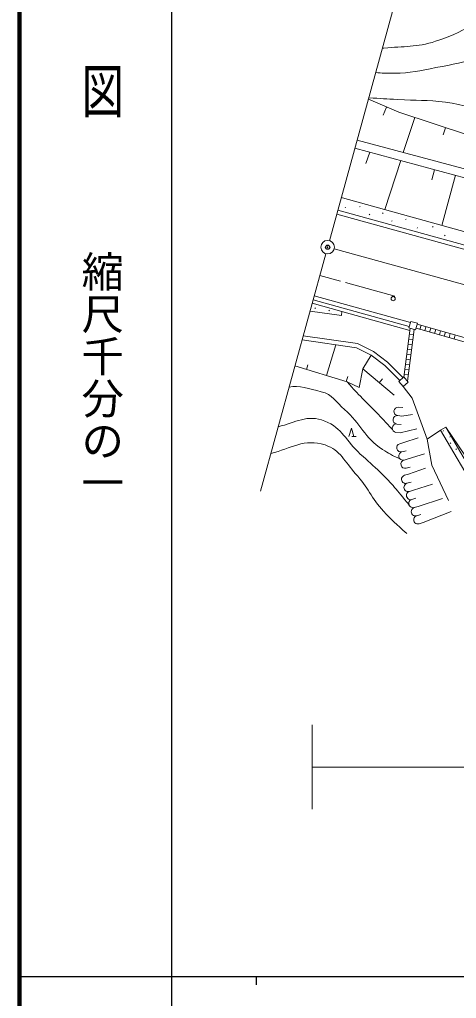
# Model space of a CAD drawing. Units: millimetres, scale not verified. Extents: x 40000 to 680000, y 20000 to 380000.
# Drawn here: x 40000 to 91709, y 202409 to 318358 of the extents above; entities that cross this region are included whole.
import ezdxf
from ezdxf.enums import TextEntityAlignment as Align

# ---------------------------------------------------------------- set-up
doc = ezdxf.new("R2010")
doc.units = ezdxf.units.MM
doc.header["$LTSCALE"] = 1000
doc.header["$PDMODE"] = 32
doc.header["$PDSIZE"] = 500
for name, color, linetype, lineweight in [('M-BGD-RSTR', 7, 'Continuous', 13), ('M-TTL', 2, 'Continuous', 140), ('M-TTL-BAND', 7, 'Continuous', 25)]:
    doc.layers.add(name, color=color, linetype=linetype, lineweight=lineweight)
doc.layers.add('M-OTRS', color=6, linetype='Continuous')
doc.styles.add('@ＭＳ ゴシック', font='')
doc.styles.get('@ＭＳ ゴシック').set_extended_font_data('@MS Gothic')

msp = doc.modelspace()

# ---------------------------------------------------------------- linework, layer by layer
at = {"layer": 'M-BGD-RSTR'}
for p, q in [((87078, 329970), (76675, 292167)), ((84884, 307384), (81286, 308921)), ((83445, 307999), (83030, 307027)), ((93247, 304623), (84884, 307384)), ((86770, 306761), (85401, 302616)), ((90433, 305552), (90150, 304696)), ((79954, 304083), (96012, 299758)), ((79689, 303119), (95937, 298743)), ((81454, 302643), (80975, 301296)), ((85125, 301655), (83231, 295848)), ((89117, 300579), (88792, 299370)), ((91588, 299914), (89989, 293977)), ((78081, 297275), (78233, 297232)), ((78233, 297232), (94267, 292792)), ((103676, 288616), (77674, 295798)), ((78527, 296054), (78598, 296124)), ((80225, 296160), (80297, 296230)), ((103543, 288135), (77542, 295316)), ((81379, 295219), (81450, 295289)), ((82976, 295385), (83048, 295455)), ((84038, 294462), (84109, 294532)), ((85686, 294658), (85758, 294728)), ((87044, 293642), (87116, 293712)), ((88885, 293767), (88956, 293837)), ((90295, 292740), (90366, 292810)), ((77234, 291183), (169918, 265641)), ((76251, 290624), (68505, 262479)), ((75545, 288061), (77996, 287381)), ((84432, 285584), (78574, 287220)), ((86269, 282477), (74877, 285632)), ((74641, 284777), (78142, 283788)), ((78142, 283788), (74641, 284777)), ((86134, 281995), (74744, 285150)), ((74942, 284132), (75014, 284202)), ((78105, 283287), (74378, 283821)), ((76597, 283849), (76668, 283918)), ((78142, 283788), (78105, 283287)), ((78142, 283788), (86188, 281534)), ((85490, 276009), (86222, 281800)), ((86090, 281837), (86306, 282607)), ((86883, 281615), (86090, 281837)), ((87098, 282385), (86306, 282607)), ((86883, 281615), (87098, 282385)), ((86933, 281789), (94508, 279653)), ((94626, 280139), (87068, 282269)), ((87387, 281661), (87523, 282141)), ((87965, 281498), (88100, 281979)), ((88542, 281335), (88678, 281816)), ((73578, 280913), (80016, 279977)), ((85931, 275513), (86709, 281663)), ((86629, 281037), (86134, 281100)), ((89120, 281172), (89255, 281653)), ((89697, 281009), (89833, 281490)), ((90275, 280846), (90410, 281327)), ((90852, 280684), (90988, 281164)), ((91430, 280521), (91565, 281002)), ((73444, 280427), (79864, 279494)), ((76327, 276194), (77447, 279845)), ((79864, 279494), (81632, 278605)), ((80016, 279977), (81899, 279030)), ((86479, 279846), (85983, 279909)), ((86554, 280442), (86058, 280504)), ((80624, 276983), (81632, 278605)), ((81632, 278605), (83217, 277391)), ((81899, 279030), (83547, 277769)), ((86328, 278656), (85832, 278719)), ((86403, 279251), (85908, 279314)), ((72595, 277339), (78779, 275441)), ((73969, 276917), (74132, 277448)), ((83217, 277391), (85004, 275610)), ((83547, 277769), (85378, 275943)), ((86178, 277465), (85682, 277528)), ((86253, 278061), (85757, 278123)), ((78661, 275477), (78840, 276060)), ((80217, 274763), (80624, 276983)), ((84333, 273861), (80624, 276983)), ((84876, 275496), (85473, 276028)), ((85473, 276028), (86015, 275419)), ((86027, 276275), (85531, 276338)), ((86102, 276870), (85606, 276933)), ((78779, 275441), (80217, 274763)), ((82566, 275348), (82952, 275806)), ((84876, 275496), (85418, 274887)), ((85418, 274887), (86015, 275419)), ((85418, 274887), (86482, 273524)), ((88236, 268670), (86482, 273524)), ((84762, 271446), (85259, 271393)), ((84868, 272441), (85365, 272388)), ((85259, 271393), (86501, 271564)), ((84656, 270452), (85153, 270399)), ((78981, 268957), (79281, 269957)), ((79281, 269957), (79581, 268957)), ((84550, 269458), (85047, 269405)), ((85047, 269405), (87026, 269879)), ((88236, 268670), (89839, 269723)), ((90444, 270076), (89839, 269723)), ((89839, 269723), (94440, 261844)), ((90127, 269597), (90198, 269667)), ((90444, 270076), (95045, 262197)), ((95574, 262489), (90444, 270076)), ((79331, 268957), (79831, 268957)), ((85013, 268122), (85497, 268246)), ((85497, 268246), (87165, 268820)), ((88793, 265577), (88236, 268670)), ((90912, 268891), (90984, 268960)), ((90961, 268160), (91033, 268230)), ((85262, 267153), (85746, 267278)), ((85995, 266309), (87934, 266908)), ((91634, 267436), (91705, 267506)), ((85510, 266185), (85995, 266309)), ((90771, 261399), (88793, 265577)), ((85571, 264383), (86050, 264526)), ((85759, 265216), (86243, 265340)), ((86050, 264526), (88058, 265225)), ((85858, 263425), (86337, 263568)), ((86624, 262610), (88895, 263331)), ((86145, 262467), (86624, 262610)), ((86432, 261509), (86911, 261652)), ((87197, 260694), (90080, 261640)), ((86718, 260551), (87197, 260694)), ((87005, 259593), (87484, 259736)), ((87771, 258778), (91083, 260083)), ((87292, 258635), (87771, 258778)), ((74641, 234821), (74641, 224821)), ((74641, 229821), (132132, 229821))]:
    msp.add_line(p, q, dxfattribs=at)
for centre, radius in [((76463, 291396), 800), ((84223, 285305), 250)]:
    msp.add_circle(centre, radius, dxfattribs=at)
for centre, start, end in [((84709, 270949), 83.91325, 263.91325), ((84815, 271943), 83.91325, 263.91325), ((84603, 269955), 83.91325, 263.91325), ((85137, 267637), 104.40837, 284.40837), ((85386, 266669), 104.40837, 284.40837), ((85635, 265700), 104.40837, 284.40837), ((85715, 263904), 106.66525, 286.66525), ((86001, 262946), 106.66525, 286.66525), ((86288, 261988), 106.66525, 286.66525), ((86575, 261030), 106.66525, 286.66525), ((86862, 260072), 106.66525, 286.66525), ((87149, 259114), 106.66525, 286.66525)]:
    msp.add_arc(centre, 500, start, end, dxfattribs=at)
for points, knots in [([(82944, 314946), (83006, 314952), (83069, 314959), (83135, 314966), (85532, 315217), (86955, 315053), (89251, 315786), (91049, 316361), (91775, 316716), (93649, 317791)], [0, 0, 0, 0, 1, 1, 1, 2, 2, 2, 3, 3, 3, 3]), ([(82156, 312085), (82880, 312011), (83431, 311995), (84343, 311999), (86284, 312008), (87359, 312305), (89267, 312663), (91372, 313059), (92568, 313264), (94603, 313933), (95848, 314341), (96294, 314497), (97744, 315106)], [0, 0, 0, 0, 1, 1, 1, 2, 2, 2, 3, 3, 3, 4, 4, 4, 4]), ([(81335, 309100), (82827, 309000), (83366, 308966), (84761, 308882), (86971, 308748), (88222, 308842), (90420, 308576), (92660, 308304), (93856, 307623), (96113, 307589), (98588, 307551), (99955, 308017), (102386, 308485), (104781, 308945), (106198, 309052), (108440, 310012), (108990, 310248), (109418, 310439), (109818, 310636)], [0, 0, 0, 0, 1, 1, 1, 2, 2, 2, 3, 3, 3, 4, 4, 4, 5, 5, 5, 6, 6, 6, 6]), ([(71895, 274796), (73067, 275133), (74282, 274594), (75709, 274272), (77032, 273974), (77436, 273044), (78467, 272164), (80400, 270515), (80799, 268804), (82948, 267450), (83724, 266961), (84052, 266736), (85015, 266334)], [0, 0, 0, 0, 1, 1, 1, 2, 2, 2, 3, 3, 3, 4, 4, 4, 4]), ([(78779, 275441), (79646, 274480), (79874, 274224), (80601, 273468), (81217, 272827), (81586, 272492), (82204, 271853), (82972, 271060), (83211, 270793), (84132, 269787)], [0, 0, 0, 0, 1, 1, 1, 2, 2, 2, 3, 3, 3, 3]), ([(70610, 270126), (72623, 270613), (74082, 271647), (76129, 270805), (78201, 269953), (78674, 268408), (80322, 266891), (81262, 266026), (81829, 265585), (82740, 264691), (84161, 263295), (84586, 262719), (86105, 260859)], [0, 0, 0, 0, 1, 1, 1, 2, 2, 2, 3, 3, 3, 4, 4, 4, 4]), ([(69734, 266943), (72102, 267573), (73716, 268776), (76162, 267965), (78005, 267353), (78461, 265979), (79781, 264554), (81252, 262965), (81620, 261696), (83094, 260110), (84104, 259023), (84507, 258632), (85844, 257488)], [0, 0, 0, 0, 1, 1, 1, 2, 2, 2, 3, 3, 3, 4, 4, 4, 4])]:
    msp.add_open_spline(points, degree=3, knots=knots, dxfattribs=at)
at = {"layer": 'M-OTRS'}
msp.add_point((76463, 291396), dxfattribs=at)
at = {"layer": 'M-TTL'}
msp.add_line((40000, 380000), (40000, 20000), dxfattribs=at)
at = {"layer": 'M-TTL-BAND'}
for p, q in [((58000, 370000), (58000, 20000)), ((40000, 205000), (579000, 205000)), ((68000, 205000), (68000, 204000))]:
    msp.add_line(p, q, dxfattribs=at)

# ---------------------------------------------------------------- texts
at = {"layer": 'M-TTL-BAND', "style": '@ＭＳ ゴシック', "width": 1.4}
msp.add_text('平  面  図', height=3666, rotation=270, dxfattribs=at).set_placement((49777, 306475), align=Align.MIDDLE_RIGHT)
at = {"layer": 'M-TTL-BAND', "style": '@ＭＳ ゴシック'}
msp.add_text('縮尺千分の一', height=3666, rotation=270, dxfattribs=at).set_placement((49777, 261030), align=Align.MIDDLE_RIGHT)

doc.saveas('drawing.dxf')
